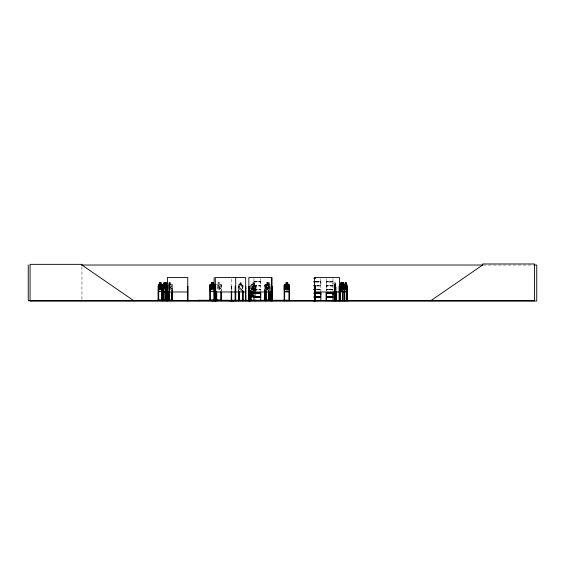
<?xml version="1.0" encoding="UTF-8"?>
<svg xmlns="http://www.w3.org/2000/svg" width="565" height="565" viewBox="0 0 565 565"><rect width="100%" height="100%" fill="white"/><g stroke="black" fill="none" stroke-linecap="round" stroke-linejoin="round"><path stroke-width="0.42" stroke-dasharray="2.83 2.12" d="M253.989 283.743L253.989 285.417L253.975 281.991L260.797 281.758L253.982 281.427L253.975 281.97M260.712 283.743L260.712 282.034L260.769 285.834L253.925 285.834L253.989 291.25M320.821 283.743L320.835 281.525M332.969 283.743L332.976 281.462L326.245 281.427L326.245 279.032M253.989 281.441L253.989 278.432M260.712 292.748L260.755 285.848M320.821 292.748L320.878 285.608L316.577 285.629M332.969 292.748L332.976 285.438L326.245 285.396L326.245 282.09L332.976 282.09L332.976 285.417M335.716 291.702L335.659 284.675M253.96 289.4L260.769 289.379M316.591 289.259L320.906 289.485L316.591 289.562M333.053 289.344L326.224 289.555L332.983 289.252L326.252 289.167M253.918 285.819L253.989 285.438L260.719 285.438M268.53 291.406L269.018 289.704M334.247 290.558L334.197 285.247L334.812 284.619M242.406 291.702L242.894 290M242.604 291.173L242.922 290.071M333.018 281.638L326.196 281.653L326.252 278.432M333.018 285.608L326.196 285.629L326.21 281.893L333.039 281.843M169.274 290.834L169.62 289.69M169.309 290.876L169.698 284.944L169.119 284.315M171.725 291.406L172.304 289.69M171.958 290.876L172.36 289.704M220.76 291.406L221.395 289.704L221.381 284.944L220.802 284.315L216.833 284.315L216.31 284.951M253.24 286.999L253.212 286.773M255.338 291.702L255.931 289.993M255.585 291.173L255.987 290M255.38 295.213L255.987 293.447M255.338 296.745L255.931 295.036M326.203 285.608L326.252 291.25M260.769 281.864L253.932 281.857M320.885 281.864L315.75 281.857M320.885 285.834L316.577 285.834M333.032 285.834L326.21 285.869M253.346 287.79C252.746 287.119 256.835 292.493 253.692 287.295C256.1 284.824 253.96 284.35 253.339 286.949M168.716 288.27L169.436 286.985L168.744 285.756M253.692 290.749C256.009 288.708 254.024 287.62 253.311 290.332C252.59 287.649 250.705 288.701 252.965 290.735M256.828 289.753L257.873 289.753M316.937 289.753L317.982 289.753M329.091 289.753L330.137 289.753M270.162 288.574L269.272 289.993L267.619 289.993L266.737 288.574L266.737 285.269L267.619 284.675M264.78 291.109L264.766 284.951L265.253 284.315M238.578 285.247L239.044 284.619L240.069 284.619M239.08 284.619L238.635 285.276L238.585 290.558M250.676 285.247L251.234 284.619L252.442 284.619M250.676 288.701L251.241 288.065L252.449 288.065M250.733 288.722L251.263 288.129L255.338 288.129M250.676 290.29L251.241 289.661L255.366 289.661L255.987 290.283M250.733 290.318L251.263 289.718M240.069 284.675L239.348 285.269L239.348 288.574L240.069 289.993L241.41 289.993L242.131 288.574L242.131 285.269L241.41 284.675L242.42 284.619L242.922 285.311L242.371 284.675M252.506 288.129L251.616 288.715L251.616 292.02M251.623 290.311L252.506 289.718M168.829 289.118L169.804 287.373C170.397 290.191 172.502 289.146 170.143 286.999C172.459 284.944 170.326 283.891 169.775 286.582L168.766 284.93M320.849 289.4L316.591 289.428M253.304 287.698C253.127 289.88 250.189 290.311 252.958 287.288C250.613 285.254 252.703 284.195 253.311 286.886M483.506 265.027L533.261 265.027M315.779 281.427L320.828 281.427L320.828 278.234M253.932 281.653L260.719 281.525M315.75 281.653L320.871 281.638M315.779 282.09L320.828 282.09L320.871 285.608M168.949 284.315L168.97 282.542L170.665 282.542L170.651 284.315L171.456 284.965L171.456 288.27L170.609 289.69L169.027 289.69M219.7 282.542L217.991 282.542L218.048 284.379L217.214 284.965L217.214 288.27L218.062 289.69L219.644 289.69L220.491 288.27L220.491 284.965L219.644 284.379L219.686 282.542M267.563 282.846L269.336 282.846L269.307 291.759M334.755 282.846L335.363 282.846L335.342 284.675M240.069 282.903L241.446 282.903M252.506 282.903L254.158 282.903L254.158 284.675L255.041 285.269L255.041 288.574L254.158 289.993L252.506 289.993L251.616 288.574L251.616 285.269L252.506 284.675L252.442 282.846L254.215 282.846L254.215 284.619L255.366 284.619L255.987 285.24L255.987 291.074M267.619 282.903L269.272 282.903M334.77 282.903L335.342 282.903M335.193 283.199L335.193 283.792M168.109 284.315L171.76 284.315M265.218 284.315L268.552 284.315L269.053 284.944L269.117 291.109M267.619 284.619L266.355 284.619L265.79 285.247L265.755 290.558M269.307 284.612L270.508 284.612M335.306 284.619L335.723 284.619M239.066 284.675L242.406 284.612M251.263 284.675L255.338 284.675M266.383 284.675L270.508 284.689M334.388 284.675L335.716 284.675M172.36 284.944L171.746 284.315L172.36 284.944L172.29 291.109M221.381 284.944L220.781 284.315M264.766 284.951L264.886 291.109M267.556 284.965L266.228 284.965L266.249 290.558M268.516 284.315L269.053 284.944M334.197 285.247L334.431 291.759M335.857 285.24L335.9 290.558M240.069 285.269L241.432 285.332M267.619 285.269L269.272 285.269M316.591 285.396L320.828 285.396M253.932 285.629L260.769 285.622M169.097 286.024L169.62 286.024M171.824 286.024L171.824 291.109L171.767 286.024L172.29 286.024M220.802 286.024L221.325 286.024M253.982 286.067L260.719 286.067M264.78 286.024L265.282 286.024L265.282 291.109M269.117 286.024L268.615 286.024L268.615 291.109M316.591 286.067L320.828 286.067M332.976 286.067L326.245 286.045L326.245 291.152M252.442 286.293L254.215 286.293L254.215 289.661M231.262 286.328L231.664 286.328L231.664 290.657M238.585 286.328L239.087 286.328L239.087 290.558M242.999 286.328L242.491 286.328L242.491 290.558M250.641 286.328L251.128 286.328L251.128 290.558M252.506 286.356L254.158 286.356M255.931 286.328L255.444 286.328L255.444 290.558M265.755 286.328L266.249 286.328M252.449 287.889L254.215 287.889M254.215 288.065L255.366 288.065L255.987 288.694M169.027 288.27L170.609 288.27L170.609 284.965L169.027 284.965L169.097 291.109M266.228 288.27L267.556 288.27M240.069 288.574L241.41 288.574M252.506 288.574L254.158 288.574M267.619 288.574L269.272 288.574M252.506 288.715L254.158 288.715M253.989 289.167L260.712 289.167M316.591 289.167L320.821 289.167M333.018 289.421L326.182 289.52M264.801 289.697L265.239 291.462M253.989 289.753L260.712 289.753M316.591 289.753L320.821 289.753M326.252 289.753L332.969 289.753M238.585 290L238.917 291.173M252.506 290.311L254.158 290.311M269.272 284.675L270.162 285.269M254.158 288.129L255.041 288.715L255.041 291.194M254.158 289.718L255.048 290.311M168.843 284.944L168.864 288.27M267.556 284.379L268.262 284.965L268.262 288.27L267.556 289.69L266.228 289.69L265.522 288.27L265.522 284.965L266.228 284.379L266.221 282.542M255.338 289.718L255.931 290.311M335.666 284.619L335.9 285.269M266.207 291.13L265.854 289.993L266.341 291.759M250.676 290L251.037 291.173M238.578 290L239.016 291.759M264.851 289.69L265.275 291.406M334.494 288.574L334.77 289.993L335.292 289.993L335.306 282.846M332.969 281.427L332.976 278.234M260.712 281.427L260.719 278.234M336.076 290.558L336.076 286.328L335.744 290.558M334.812 282.846L334.579 290.558M334.402 286.328L334.423 290.558M269.018 284.944L269.004 291.109M268.728 286.024L268.728 291.109M267.633 284.315L267.633 282.542L266.186 282.542L266.186 284.315M267.598 282.542L267.619 290.947M265.169 286.024L265.169 291.109M255.931 285.269L255.931 291.081M254.158 292.02L254.158 285.269L252.506 285.269L252.506 292.02M250.733 285.276L250.733 291.081M242.908 285.233L242.999 290.558M242.894 285.24L242.894 290.558M242.604 286.328L242.604 290.558M241.424 291.759L241.46 282.846L240.019 282.846L240.069 290.947M240.104 282.903L240.104 284.675M238.981 286.328L238.981 290.558M238.691 286.328L238.691 290.558M231.502 286.328L231.502 290.657M231.424 286.328L231.424 290.657M231.262 279.272L231.262 291.13M221.325 284.965L221.325 291.109M220.859 286.024L220.802 291.109M172.233 286.024L172.233 291.109M170.595 282.606L170.609 284.379M169.67 284.944L169.62 291.109M169.528 286.024L169.528 291.109M169.189 286.024L169.189 291.109M169.006 282.606L169.027 284.379M81.939 266.765L81.939 299.853M335.589 289.329L335.109 287.677C334.777 293.143 333.781 284.117 335.292 285.269L335.292 288.574L334.77 288.574L334.77 285.226L335.102 286.886L335.539 285.233L335.589 289.329M268.177 289.033L267.697 289.04L266.948 287.373C266.405 290.184 264.71 289.132 266.645 286.985L265.755 284.965L266.92 286.582C267.386 283.877 269.166 284.979 267.231 286.999L268.177 289.033M220.315 289.033L219.771 289.082L218.839 287.373C218.196 290.17 216.148 289.16 218.478 286.985C216.233 284.958 218.231 283.891 218.81 286.582C219.361 283.891 221.494 284.944 219.178 286.999L220.315 289.033M170.326 282.903L169.309 282.903L169.309 283.489L170.326 283.489L170.326 282.903M219.361 282.903L218.344 282.903L218.344 283.489L219.361 283.489L219.361 282.903M267.316 282.903L266.468 282.903L266.468 283.489L267.316 283.489L267.316 282.903M241.17 283.199L240.309 283.199L240.309 283.792L241.17 283.792L241.17 283.199M253.862 283.199L252.802 283.199L252.802 283.792L253.862 283.792L253.862 283.199M268.982 283.199L267.916 283.199L267.916 283.792L268.982 283.792L268.982 283.199M219.644 284.965L218.062 284.965L218.062 288.27L219.644 288.27L219.644 284.965M253.862 286.653L252.802 286.653L252.802 287.239L253.862 287.239L253.862 286.653M253.862 288.242L252.802 288.242L252.802 288.835L253.862 288.835L253.862 288.242"/><path stroke-width="0.85" d="M260.712 295.071L260.712 293.412L252.506 293.44L251.616 292.02M320.821 295.071L320.821 293.412L314.091 293.412M326.252 296.724L326.252 293.412M332.969 295.071L332.969 293.412L326.245 293.412L326.245 296.724L332.976 296.724L332.976 293.412M217.13 300.446L211.48 300.714L217.151 300.721M274.837 300.453L262.944 300.389M253.918 300.637L260.726 300.58L260.719 297.388L253.982 297.388L253.982 300.58M326.224 300.714L326.245 297.388L332.976 297.388L332.976 300.58M331.74 300.679L349.481 300.453L326.252 300.488L326.252 297.388M343.605 284.619L344.233 284.619L344.516 285.269L344.191 291.759L340.314 291.759L340.088 290M346.691 291.759L347.051 290M228.952 300.453L233.663 300.721L228.952 300.651M342.432 300.679L342.955 300.199M162.12 300.425L162.12 284.944L161.661 284.379L162.162 284.944L161.689 291.462L158.751 291.462M166.456 289.993L166.039 291.702L163.158 291.702M166.068 291.759L166.626 284.965M165.997 285.028L166.484 284.979L167.297 286.582M342.185 285.445L341.634 287.295L342.016 288.581M169.309 300.446L160.672 300.453L169.309 300.651L169.267 299.902M214.276 299.902L214.905 299.902L214.905 300.425L214.855 284.965L214.926 289.704L214.326 291.462L210.342 291.462L209.82 289.697L209.841 284.951L210.378 284.315L214.326 284.315L214.926 284.944L214.29 284.379M250.486 300.679L241.424 300.425L250.528 300.721L250.641 291.406M263.106 300.389L266.412 300.425M314.091 297.388L320.828 297.388L320.828 300.58L313.13 300.686L315.927 300.721M166.11 300.149L156.321 300.425M342.065 285.226L341.444 286.886C339.643 283.828 342.03 286.391 342.171 284.619M166.329 300.149L167.925 300.121L167.932 300.721L167.89 286.328L167.289 286.427M167.89 300.149L167.36 300.199M210.441 300.375L208.93 300.425M215.364 300.149L215.47 300.721M326.175 300.637L349.481 300.679M250.549 300.453L228.973 300.721M251.835 292.67L252.378 292.832L253.028 291.681M342.115 284.619L342.157 291.759M340.052 300.721L340.088 285.247L340.328 284.619L340.985 284.619L340.935 282.846L341.882 282.846M340.088 285.247L340.377 284.619M344.65 284.619L344.311 285.247M167.325 287.373L166.435 289.118M166.329 288.27L166.993 286.985L166.357 285.756M158.299 300.425L158.362 284.951L158.8 284.315L158.447 284.972M162.727 300.721L162.734 285.247L163.179 284.619L164.034 284.619M342.8 284.675L342.362 285.269L342.362 288.574L342.8 289.993L343.626 289.993L344.071 288.574L343.661 282.846L342.722 282.846L342.722 284.619M165.037 284.972L165.531 284.379M284.131 300.721L284.223 285.247L284.788 284.619L285.996 284.619M165.849 284.965L166.626 284.379L166.576 282.542M430.77 300.721L482.637 265.027L482.637 263.975L534.497 263.975L534.497 300.721L28.25 300.721L28.25 265.027M156.131 300.389L173.377 300.396M208.669 300.389L222.412 300.396M81.275 265.027L482.906 265.027M534.102 265.027L536.75 265.027L536.75 301.025L30.072 301.025L30.072 264.349L81.939 264.349L81.939 265.027L133.799 300.721M314.084 278.1L315.086 278.093M314.084 278.227L315.072 278.234M314.098 278.432L315.093 278.432M314.091 281.427L315.086 281.427M314.048 281.653L315.044 281.653M314.048 281.857L315.044 281.857M314.091 282.09L315.086 282.09M160.912 282.542L159.613 282.542L159.655 284.379M345.208 282.846L346.154 282.846L346.154 284.619M164.034 282.903L165.241 282.903M286.052 282.903L287.705 282.903L287.705 284.675L288.595 285.269L288.595 288.574L287.705 289.993L286.052 289.993L285.17 288.574L285.17 285.269L286.052 284.675L285.996 282.846L287.769 282.846L287.769 284.619L288.913 284.619L289.534 285.24L289.534 290L288.927 291.759L284.767 291.759L284.223 290L284.28 285.276M340.963 282.903L341.853 282.903M342.75 282.903L343.626 282.903M345.236 282.903L346.126 282.903M158.758 284.315L161.717 284.315M165.481 284.315L166.626 284.379M165.241 284.619L166.096 284.619L166.534 285.24L166.421 300.721M341.832 284.619L342.771 284.619M344.601 284.619L345.257 284.619M346.105 284.619L347.051 285.24L347.023 300.721M163.158 284.675L166.075 284.675L166.456 285.269M284.809 284.675L288.885 284.675L289.478 285.269L289.421 300.721M340.335 284.675L344.219 284.675L344.544 285.24L344.565 300.721M344.608 284.675L346.719 284.675M158.362 284.951L158.793 291.462M209.82 284.951L209.792 300.425M162.734 285.247L163.179 291.759L166.117 291.759M347.002 285.24L346.684 284.619M314.091 285.396L315.086 285.396M314.048 285.629L315.044 285.629M314.048 285.834L315.044 285.834M162.077 286.024L161.604 286.024L161.618 300.425M209.735 286.024L210.258 286.024L210.258 300.425L210.314 299.902L209.686 299.902L209.686 300.425M214.855 286.024L214.333 286.024L214.34 300.721M314.091 286.067L315.086 286.067M165.969 286.328L166.442 286.328M214.079 286.328L214.297 300.721M235.704 286.328L235.224 286.328L235.188 300.721M248.861 286.328L249.363 286.328L249.292 300.721M272.04 286.328L272.231 300.721M284.188 286.328L284.675 286.328L284.619 300.721M289.478 286.328L288.99 286.328L288.934 300.721M314.564 286.328L315.079 286.328L315.122 300.721M340.074 286.328L340.483 286.328M162.776 286.921L166.548 286.921M341.804 288.574L340.963 288.574L340.752 285.233L341.267 287.288L340.681 289.4L341.458 287.677L342.1 289.435M314.098 289.167L315.093 289.167M315.072 289.259L314.027 289.344L315.086 289.421M314.084 289.541L315.072 289.562M314.098 289.753L315.093 289.753M162.776 290L163.123 291.759M165.467 291.462L167.692 291.462M284.809 291.702L288.885 291.702M340.335 291.702L344.219 291.702M344.608 291.702L346.719 291.702M344.586 291.759L346.74 291.759M167.41 291.978L187.778 291.978M215.336 291.978L245.662 291.978M248.861 291.978L271.525 291.978M314.564 291.978L339.501 291.978M253.982 292.748L260.719 292.748M314.091 292.748L320.828 292.748M326.245 292.748L332.976 292.748M253.932 292.981L260.762 292.981M314.048 292.981L320.878 292.981M326.196 292.981L333.025 292.981M253.932 293.186L260.762 293.186M314.048 293.186L320.878 293.186M326.196 293.186L333.025 293.186M254.158 295.036L252.506 295.036L251.623 293.616L251.623 291.964M254.547 295.213L251.22 295.213L250.676 293.447M314.091 296.724L320.828 296.724L320.828 293.412M254.554 296.809L251.22 296.809L250.676 295.043M253.932 296.95L260.762 296.95M314.048 296.95L320.878 296.95M326.196 296.95L333.025 296.95M253.932 297.155L260.762 297.155M314.048 297.155L320.878 297.155M326.196 297.155L333.025 297.155M158.158 299.902L158.73 299.902M162.12 299.902L161.555 299.902L161.562 300.425M165.439 299.902L164.818 299.902L164.818 300.425M167.12 299.902L167.749 299.902M169.048 299.902L169.67 299.902M171.711 299.902L172.339 299.902M264.724 299.902L265.331 299.902M268.566 299.902L269.166 299.902L269.166 300.425M158.588 300.05L161.696 300.05M165.347 300.05L171.767 300.05M210.258 300.05L214.333 300.05M216.727 300.05L220.802 300.05M265.211 300.05L268.686 300.05M173.165 300.389L171.534 300.425M214.029 300.721L214.057 300.199L216.96 300.121L216.953 300.721L216.783 299.902L216.155 299.902L216.155 300.425M267.485 300.425L270.769 300.375M162.543 300.199L163.116 300.199L163.108 300.721M165.919 300.199L166.484 300.199M187.382 300.199L187.954 300.199L187.947 300.721M288.934 300.199L289.612 300.686M314.514 300.199L315.129 300.199M334.205 300.199L334.614 300.721L334.579 291.406M335.709 300.199L336.119 300.199M339.643 300.199L339.035 300.199L339.035 300.721M340.031 300.199L340.526 300.199L340.526 300.721L340.483 291.406M344.304 300.199L344.798 300.199M346.726 300.199L347.228 300.199L347.2 300.721L347.185 286.328L346.776 286.328L346.726 300.721M186.005 300.432L189.805 300.453M251.185 300.347L255.387 300.347M284.732 300.347L288.934 300.347M253.989 300.488L260.712 300.488M313.165 300.453L320.821 300.488M254.462 292.882L253.65 291.681M271.362 300.686L271.313 300.199M256.058 300.686L255.987 300.199M221.381 300.425L221.381 299.902L220.753 299.902L220.859 300.411M220.618 300.375L222.13 300.425M168.37 300.679L168.349 300.121L170.898 300.425M344.827 300.679L344.756 290.558M160.87 284.379L160.87 282.542L160.827 284.379L161.491 284.965L161.491 288.27L160.87 289.69L159.697 289.69L159.069 288.27L159.069 284.965L159.697 284.379L159.697 282.606M346.077 284.675L346.522 285.269L346.522 288.574L346.077 289.993L345.236 289.993L344.791 285.269L345.257 282.846M342.249 285.269L341.832 282.846M342.673 285.276L342.962 287.288L342.383 289.4L343.153 287.677L343.873 289.428L343.329 287.295L343.887 285.261L342.8 285.269L342.8 288.574L343.626 288.574L343.626 285.247L343.132 286.886L342.411 284.619M250.733 293.44L251.263 295.156M344.339 289.993L344.643 291.759M340.123 289.993L340.391 291.702M341.867 289.993L342.108 291.759M346.938 286.328L346.91 300.721M346.105 282.846L346.126 284.675M344.622 300.199L344.622 300.721M344.481 300.199L344.481 300.721M344.346 288.016L344.353 300.721M342.913 291.406L342.913 300.721M342.771 282.846L342.75 284.675M342.75 291.406L342.778 300.721M342.665 291.406L342.637 300.721M342.503 291.406L342.503 300.721M341.917 285.276L341.917 289.993L340.963 289.993L340.518 285.269L340.985 282.846M340.321 286.328L340.349 300.721M340.236 286.328L340.208 300.721M339.593 300.721L339.593 286.328L339.078 286.328L339.127 300.721M339.501 300.721L339.501 277.577L314.564 277.577L314.564 300.721M339.424 300.199L339.424 300.721M339.254 300.199L339.24 300.721M336.076 291.406L336.083 300.721M335.9 291.406L335.907 300.721M335.857 300.199L335.829 300.721M335.744 291.406L335.73 300.721M334.423 291.406L334.416 300.721M334.332 300.199L334.353 300.721M334.247 291.406L334.212 300.721M314.98 286.328L315.03 300.721M314.917 300.199L314.903 300.721M314.733 300.199L314.719 300.721M314.656 286.328L314.606 300.721M287.642 300.721L287.642 300.276L198.718 300.276L198.718 300.721M286.589 300.276L286.589 300.721M284.732 300.199L284.732 300.721M284.244 300.199L284.244 300.721M272.387 300.276L272.387 300.721M272.189 300.276L272.189 300.721M272.048 277.577L272.04 300.721M271.68 300.721L271.638 286.328L271.136 286.328L271.087 300.721L271.249 286.328M271.525 300.721L271.525 277.577L248.861 277.577L248.819 300.721M271.461 300.199L271.447 300.721M270.988 300.199L270.988 300.721M270.614 300.199L270.614 300.721M270.557 291.406L270.501 300.721M269.117 291.957L269.088 300.425M269.004 291.957L268.94 300.425M268.806 299.902L268.806 300.425M268.728 291.957L268.728 300.425M268.615 291.957L268.573 300.425M266.249 291.406L266.299 300.721M266.186 300.199L266.193 300.721M265.762 291.406L265.818 300.721M265.705 300.199L265.72 300.721M265.282 291.957L265.324 300.425M265.169 291.957L265.211 300.425M265.105 299.902L265.091 300.425M264.95 299.902L264.971 300.425L264.886 291.957M264.78 291.957L264.731 300.425M260.719 293.412L260.712 296.724L251.263 296.745L250.733 291.865M255.931 300.199L255.874 300.721M255.5 300.199L255.387 300.721M254.158 291.964L254.158 293.616L252.506 293.616L252.506 291.964M251.185 300.199L251.185 300.721L251.128 291.406M250.698 300.199L250.698 300.721M249.73 300.276L249.73 300.721M249.405 300.199L249.405 300.721M249.243 286.328L249.186 300.721M249.038 300.199L249.052 300.721M248.974 286.328L248.974 300.721M245.853 300.199L245.853 300.721L245.824 286.328L245.422 286.328L245.493 300.721M245.662 300.721L245.662 277.577L215.336 277.577L215.336 300.721M245.584 286.328L245.556 300.721M243.042 300.199L243.042 300.721L242.999 291.406M242.894 291.406L242.83 300.721M242.682 300.199L242.682 300.721M242.604 291.406L242.555 300.721M242.491 291.406L242.449 300.721M239.087 291.406L239.136 300.721M238.981 291.406L238.917 300.721L238.903 300.199M238.691 291.406L238.755 300.721M238.585 291.406L238.614 300.721M238.536 300.199L238.536 300.721M235.739 300.199L235.739 300.721L235.704 277.577M235.57 286.328L235.513 300.721M235.492 300.199L235.443 300.721M235.358 286.328L235.323 300.721M231.664 291.526L231.692 300.721M231.502 291.526L231.53 300.721M231.424 291.526L231.396 300.721M231.262 291.526L231.269 300.721M231.24 300.199L231.233 300.721M221.325 291.957L221.275 300.425M221.198 299.902L221.212 300.425M220.922 299.902L220.929 300.425M220.859 291.957L220.802 300.425M216.727 291.957L216.727 300.425L216.607 299.902M216.331 299.902L216.324 300.425L216.211 291.957M215.724 300.199L215.724 300.721M215.682 300.721L215.682 286.328L215.209 286.328L215.201 300.721M215.548 286.328L215.59 300.721M214.728 299.902L214.735 300.425M214.446 299.902L214.46 300.425M214.114 277.577L214.114 300.721M210.131 299.902L210.145 300.425M209.862 299.902L209.855 300.425M199.77 300.276L199.77 300.721M187.905 300.721L187.905 286.328L187.432 286.328L187.389 300.721M187.622 300.199L187.693 300.721L187.778 277.577L167.41 277.577L167.41 300.721M187.559 286.328L187.524 300.721M172.29 291.957L172.339 300.425M172.233 291.957L172.233 300.425M172.163 299.902L172.163 300.425M171.894 300.425L171.824 291.957L171.711 300.425M169.62 291.957L169.62 300.425M169.528 291.957L169.528 300.425M169.451 299.902L169.451 300.425M169.189 291.957L169.14 300.425M169.097 291.957L169.048 300.425M167.756 286.328L167.798 300.721M167.636 291.957L167.6 300.721M167.544 286.328L167.544 300.721M167.289 300.425L167.226 291.109L167.219 300.425M166.887 282.903L166.887 283.489M166.308 289.711L166.35 300.721M166.23 300.199L166.251 300.721M166.103 286.328L166.061 300.721M165.969 289.711L165.926 300.721M165.39 291.109L165.439 300.425M165.298 291.109L165.234 300.425M165.199 282.903L165.199 284.675M165.037 299.902L165.022 300.425L164.867 291.109M164.076 282.903L164.076 284.675L163.447 285.269L163.447 288.574L164.076 289.993L165.241 289.993L165.87 288.574L165.87 285.269L165.241 284.675L165.241 282.846L163.991 282.846L164.034 284.675M163.073 300.721L163.073 286.328L162.593 286.328L162.593 300.721M162.939 286.328L162.974 300.721M162.854 300.199L162.791 300.721M161.943 286.024L161.986 300.425M161.816 299.902L161.865 300.425M161.731 286.024L161.696 300.425M158.723 300.425L158.687 286.024L158.207 286.024L158.207 300.425M158.553 286.024L158.588 300.425M158.475 299.902L158.398 300.425M346.507 289.329L345.731 287.677L344.954 289.4L345.54 287.288L345.024 285.233L345.716 286.886L346.472 285.261L345.907 287.295L346.507 289.329M161.322 289.033L160.898 289.04L160.234 287.373L159.549 289.082L159.132 289.033L159.966 286.985L159.182 284.965L160.213 286.582L161.279 284.958L160.481 286.999L161.322 289.033M213.845 289.033L213.302 289.082L212.369 287.373C211.727 290.17 209.679 289.16 212.002 286.985C209.756 284.958 211.762 283.891 212.341 286.582C212.892 283.891 215.025 284.944 212.708 286.999L213.845 289.033M288.433 289.329L287.825 289.337L286.886 287.677C286.215 290.353 284.033 289.824 286.512 287.288C284.16 285.254 286.257 284.195 286.858 286.886C287.529 284.336 289.64 284.873 287.239 287.295L288.433 289.329M240.132 300.432L233.755 300.425L240.146 300.425M214.022 288.27L213.174 289.69L211.593 289.69L210.745 288.27L210.745 284.965L211.593 284.379L211.515 282.542L213.231 282.542L213.174 284.379L214.022 284.965L214.022 288.27M160.658 282.903L159.909 282.903L159.909 283.489L160.658 283.489L160.658 282.903M212.892 282.903L211.875 282.903L211.875 283.489L212.892 283.489L212.892 282.903M165.037 283.199L164.281 283.199L164.281 283.792L165.037 283.792L165.037 283.199M287.408 283.199L286.349 283.199L286.349 283.792L287.408 283.792L287.408 283.199M341.648 283.199L341.112 283.199L341.112 283.792L341.648 283.792L341.648 283.199M343.478 283.199L342.948 283.199L342.948 283.792L343.478 283.792L343.478 283.199M345.921 283.199L345.385 283.199L345.385 283.792L345.921 283.792L345.921 283.199M160.87 284.965L159.697 284.965L159.697 288.27L160.87 288.27L160.87 284.965M213.174 284.965L211.593 284.965L211.593 288.27L213.174 288.27L213.174 284.965M165.241 285.269L164.076 285.269L164.076 288.574L165.241 288.574L165.241 285.269M287.705 285.269L286.052 285.269L286.052 288.574L287.705 288.574L287.705 285.269M346.077 285.269L345.236 285.269L345.236 288.574L346.077 288.574L346.077 285.269"/></g></svg>
